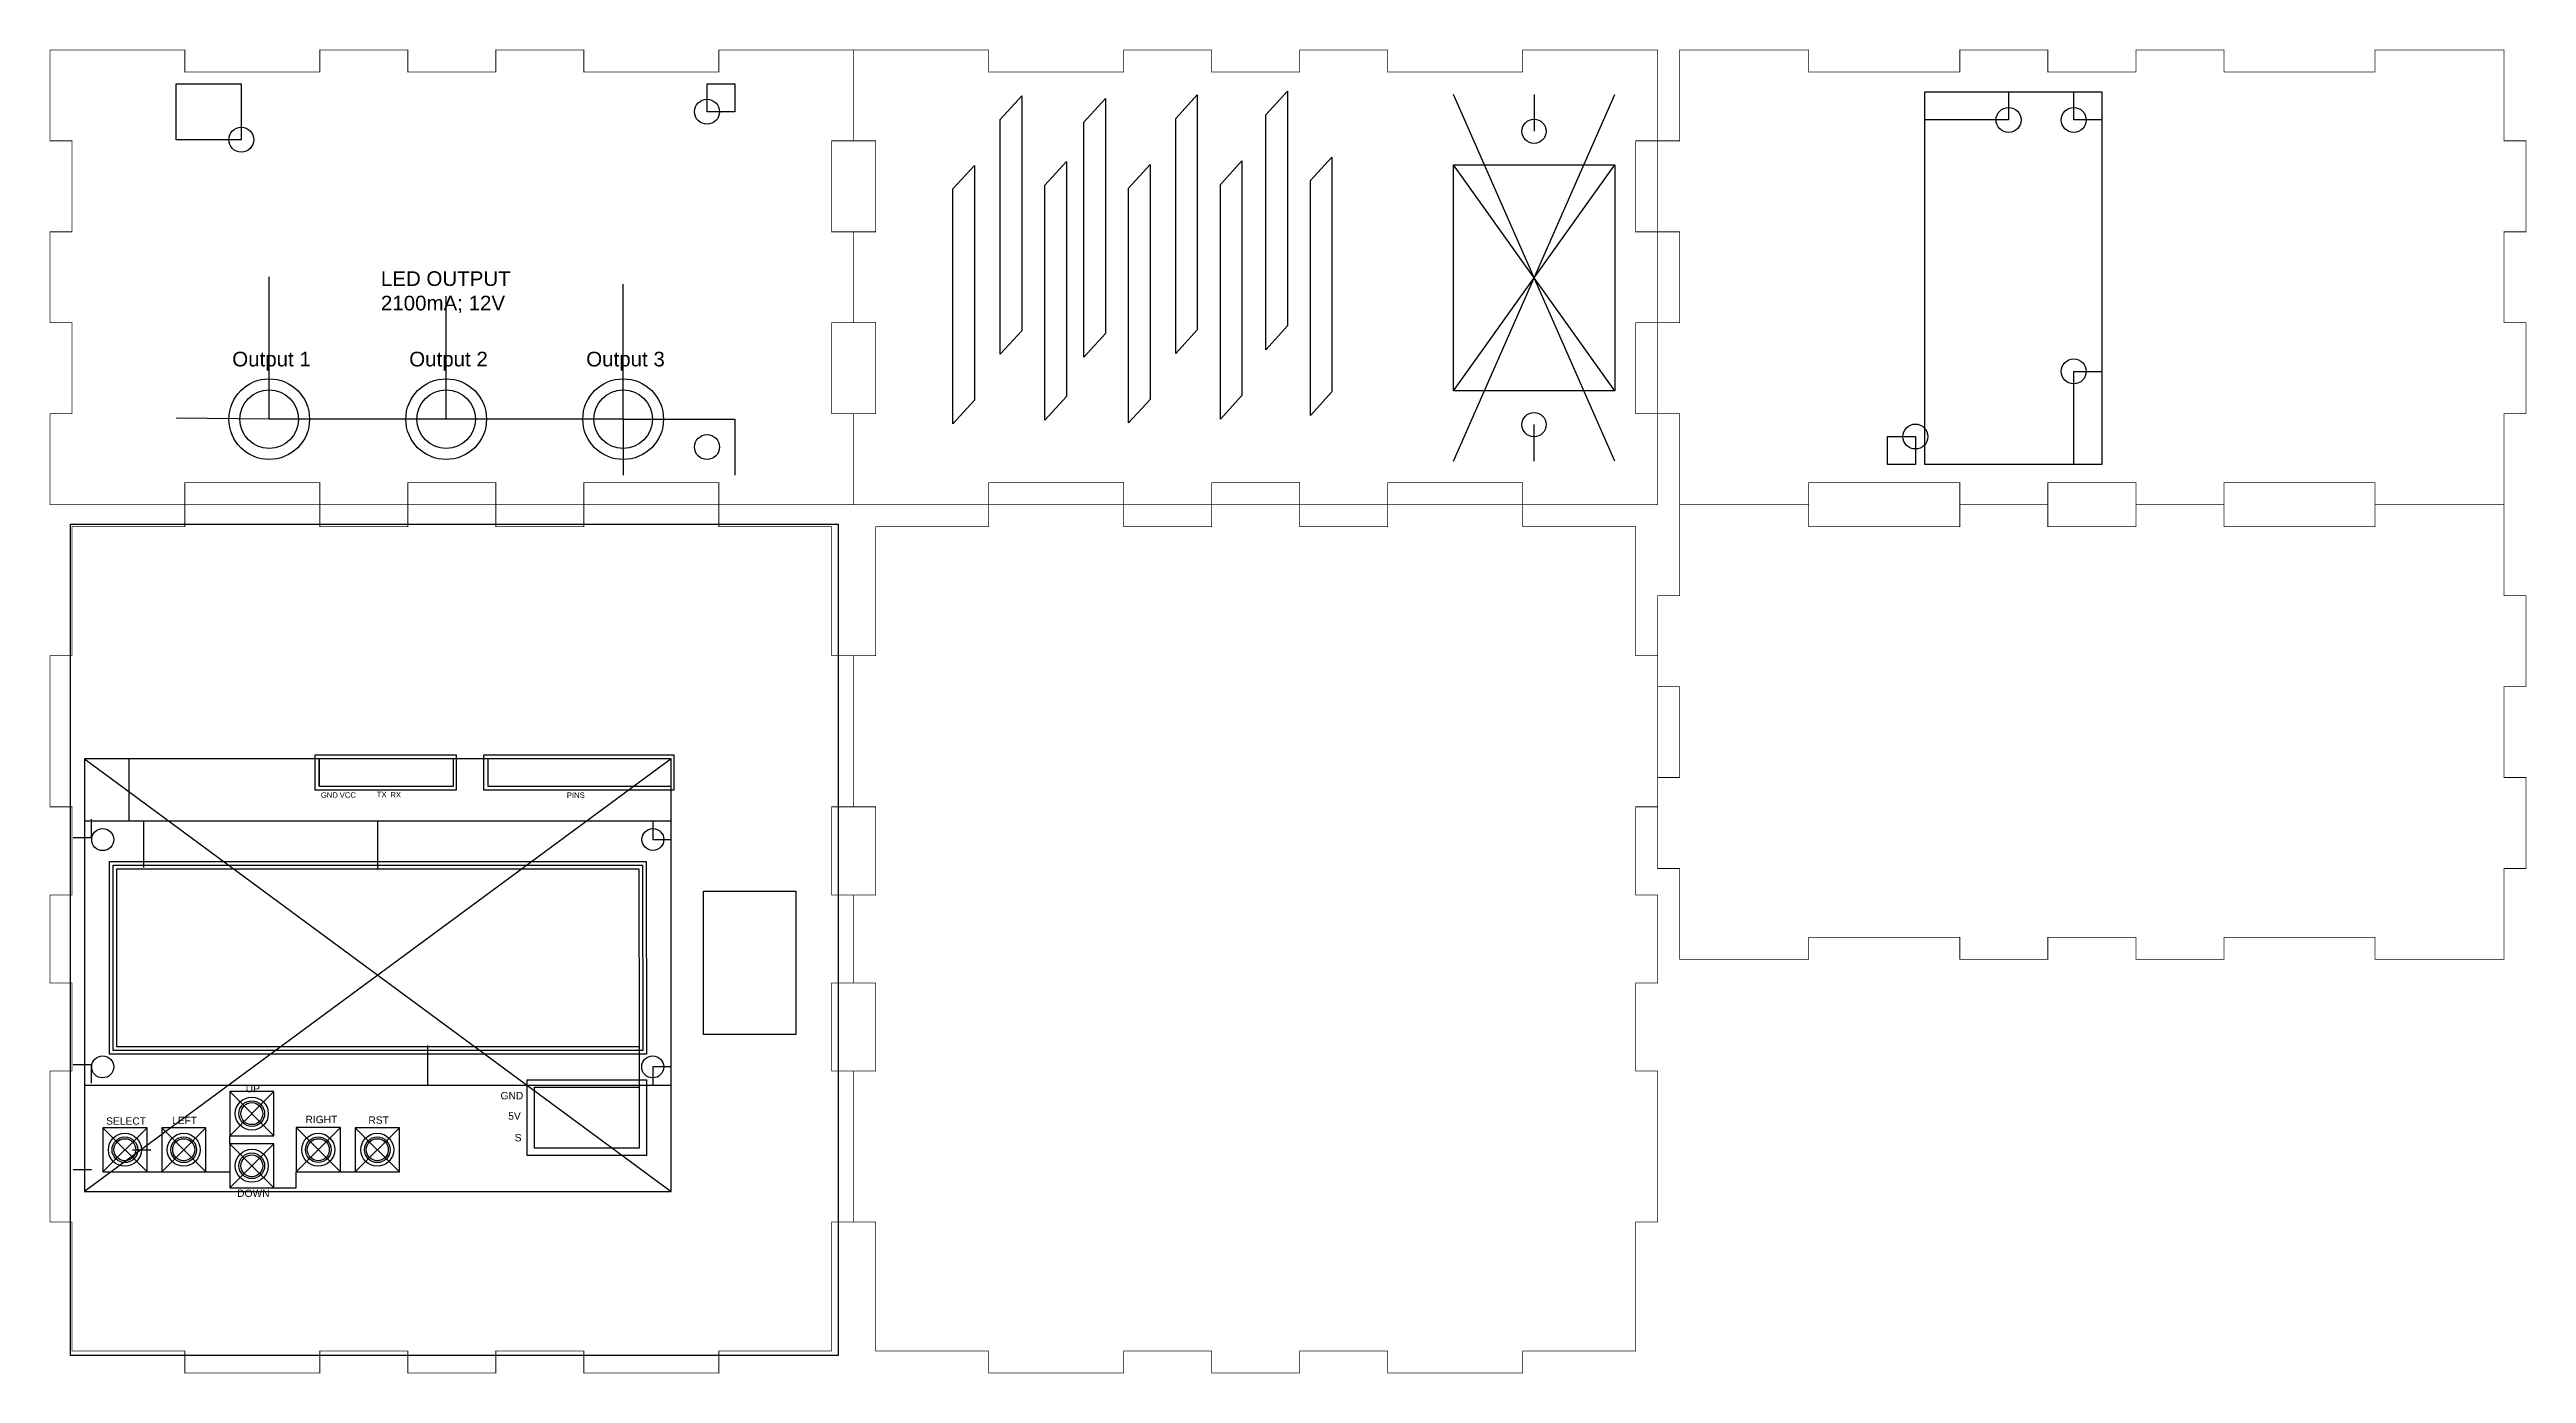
# Model space of a CAD drawing. Header units: inches. Extents: x 0.3 to 34.1, y 0.1 to 18.1.
import ezdxf

# ---------------------------------------------------------------- set-up
doc = ezdxf.new("R2010")
doc.units = ezdxf.units.IN
doc.header["$MEASUREMENT"] = 0
doc.layers.get('0').update_dxf_attribs({"color": 6})
for name, color, linetype in [('Cut', 1, 'Continuous'), ('Engrave', 2, 'Continuous'), ('Silk', 7, 'Continuous')]:
    doc.layers.add(name, color=color, linetype=linetype)
doc.styles.get("Standard").update_dxf_attribs({"font": 'Arial.ttf'})

msp = doc.modelspace()

# ---------------------------------------------------------------- linework, layer by layer
for p, q in [((19.431, 12.513, 6.55), (21.631, 17.513, 6.55)), ((21.631, 12.513, 6.55), (19.431, 17.513, 6.55)), ((20.531, 17.513, 6.55), (20.531, 17.013, 6.55)), ((19.431, 13.473, 6.55), (21.631, 16.553, 6.55)), ((21.631, 13.473, 6.55), (19.431, 16.553, 6.55)), ((3.286, 13.088, 7.026), (2.016, 13.102, 7.026)), ((8.112, 13.088, 7.026), (8.112, 12.326, 7.026)), ((8.112, 13.088, 7.026), (9.636, 13.088, 7.026)), ((9.636, 13.088, 7.026), (9.636, 12.326, 7.026)), ((20.531, 12.513, 6.55), (20.531, 13.013, 6.55))]:
    msp.add_line(p, q)
for points, elevation in [([(2.905, 17.66), (2.905, 16.898), (2.016, 16.898), (2.016, 17.66)], 7.026), ([(9.636, 17.66), (9.636, 17.279), (9.255, 17.279), (9.255, 17.66)], 7.026), ([(28.27, 13.739), (28.27, 12.469), (27.889, 12.469), (27.889, 13.739)], 4.721)]:
    msp.add_lwpolyline(points, close=True, dxfattribs=dict(elevation=elevation))
msp.add_lwpolyline([(0.579, 11.658), (11.043, 11.658), (11.043, 0.323), (0.579, 0.323)], close=True)
at = {"layer": 'Cut', "elevation": 4.482}
for points in [[(0.296, 18.122, 0.01, 0.01, 0), (2.136, 18.122, 0.01, 0.01, 0), (2.136, 17.822, 0.01, 0.01, 0), (3.976, 17.822, 0.01, 0.01, 0), (3.976, 18.122, 0.01, 0.01, 0), (5.176, 18.122, 0.01, 0.01, 0), (5.176, 17.822, 0.01, 0.01, 0), (6.376, 17.822, 0.01, 0.01, 0), (6.376, 18.122, 0.01, 0.01, 0), (7.576, 18.122, 0.01, 0.01, 0), (7.576, 17.822, 0.01, 0.01, 0), (9.416, 17.822, 0.01, 0.01, 0), (9.416, 18.122, 0.01, 0.01, 0), (11.256, 18.122, 0.01, 0.01, 0), (11.256, 16.882, 0.01, 0.01, 0), (10.956, 16.882, 0.01, 0.01, 0), (10.956, 15.642, 0.01, 0.01, 0), (11.256, 15.642, 0.01, 0.01, 0), (11.256, 14.402, 0.01, 0.01, 0), (10.956, 14.402, 0.01, 0.01, 0), (10.956, 13.162, 0.01, 0.01, 0), (11.256, 13.162, 0.01, 0.01, 0), (11.256, 11.922, 0.01, 0.01, 0), (9.416, 11.922, 0.01, 0.01, 0), (9.416, 12.222, 0.01, 0.01, 0), (7.576, 12.222, 0.01, 0.01, 0), (7.576, 11.922, 0.01, 0.01, 0), (6.376, 11.922, 0.01, 0.01, 0), (6.376, 12.222, 0.01, 0.01, 0), (5.176, 12.222, 0.01, 0.01, 0), (5.176, 11.922, 0.01, 0.01, 0), (3.976, 11.922, 0.01, 0.01, 0), (3.976, 12.222, 0.01, 0.01, 0), (2.136, 12.222, 0.01, 0.01, 0), (2.136, 11.922, 0.01, 0.01, 0), (0.296, 11.922, 0.01, 0.01, 0), (0.296, 13.162, 0.01, 0.01, 0), (0.596, 13.162, 0.01, 0.01, 0), (0.596, 14.402, 0.01, 0.01, 0), (0.296, 14.402, 0.01, 0.01, 0), (0.296, 15.642, 0.01, 0.01, 0), (0.596, 15.642, 0.01, 0.01, 0), (0.596, 16.882, 0.01, 0.01, 0), (0.296, 16.882, 0.01, 0.01, 0), (0.296, 18.122, 0.01, 0.01, 0)], [(11.256, 18.122, 0.01, 0.01, 0), (13.096, 18.122, 0.01, 0.01, 0), (13.096, 17.822, 0.01, 0.01, 0), (14.936, 17.822, 0.01, 0.01, 0), (14.936, 18.122, 0.01, 0.01, 0), (16.136, 18.122, 0.01, 0.01, 0), (16.136, 17.822, 0.01, 0.01, 0), (17.336, 17.822, 0.01, 0.01, 0), (17.336, 18.122, 0.01, 0.01, 0), (18.536, 18.122, 0.01, 0.01, 0), (18.536, 17.822, 0.01, 0.01, 0), (20.376, 17.822, 0.01, 0.01, 0), (20.376, 18.122, 0.01, 0.01, 0), (22.216, 18.122, 0.01, 0.01, 0), (22.216, 16.882, 0.01, 0.01, 0), (21.916, 16.882, 0.01, 0.01, 0), (21.916, 15.642, 0.01, 0.01, 0), (22.216, 15.642, 0.01, 0.01, 0), (22.216, 14.402, 0.01, 0.01, 0), (21.916, 14.402, 0.01, 0.01, 0), (21.916, 13.162, 0.01, 0.01, 0), (22.216, 13.162, 0.01, 0.01, 0), (22.216, 11.922, 0.01, 0.01, 0), (20.376, 11.922, 0.01, 0.01, 0), (20.376, 12.222, 0.01, 0.01, 0), (18.536, 12.222, 0.01, 0.01, 0), (18.536, 11.922, 0.01, 0.01, 0), (17.336, 11.922, 0.01, 0.01, 0), (17.336, 12.222, 0.01, 0.01, 0), (16.136, 12.222, 0.01, 0.01, 0), (16.136, 11.922, 0.01, 0.01, 0), (14.936, 11.922, 0.01, 0.01, 0), (14.936, 12.222, 0.01, 0.01, 0), (13.096, 12.222, 0.01, 0.01, 0), (13.096, 11.922, 0.01, 0.01, 0), (11.256, 11.922, 0.01, 0.01, 0), (11.256, 13.162, 0.01, 0.01, 0), (11.556, 13.162, 0.01, 0.01, 0), (11.556, 14.402, 0.01, 0.01, 0), (11.256, 14.402, 0.01, 0.01, 0), (11.256, 15.642, 0.01, 0.01, 0), (11.556, 15.642, 0.01, 0.01, 0), (11.556, 16.882, 0.01, 0.01, 0), (11.256, 16.882, 0.01, 0.01, 0), (11.256, 18.122, 0.01, 0.01, 0)], [(22.516, 18.122, 0.01, 0.01, 0), (24.276, 18.122, 0.01, 0.01, 0), (24.276, 17.822, 0.01, 0.01, 0), (26.336, 17.822, 0.01, 0.01, 0), (26.336, 18.122, 0.01, 0.01, 0), (27.536, 18.122, 0.01, 0.01, 0), (27.536, 17.822, 0.01, 0.01, 0), (28.736, 17.822, 0.01, 0.01, 0), (28.736, 18.122, 0.01, 0.01, 0), (29.936, 18.122, 0.01, 0.01, 0), (29.936, 17.822, 0.01, 0.01, 0), (31.996, 17.822, 0.01, 0.01, 0), (31.996, 18.122, 0.01, 0.01, 0), (33.756, 18.122, 0.01, 0.01, 0), (33.756, 16.882, 0.01, 0.01, 0), (34.056, 16.882, 0.01, 0.01, 0), (34.056, 15.642, 0.01, 0.01, 0), (33.756, 15.642, 0.01, 0.01, 0), (33.756, 14.402, 0.01, 0.01, 0), (34.056, 14.402, 0.01, 0.01, 0), (34.056, 13.162, 0.01, 0.01, 0), (33.756, 13.162, 0.01, 0.01, 0), (33.756, 11.922, 0.01, 0.01, 0), (31.996, 11.922, 0.01, 0.01, 0), (31.996, 12.222, 0.01, 0.01, 0), (29.936, 12.222, 0.01, 0.01, 0), (29.936, 11.922, 0.01, 0.01, 0), (28.736, 11.922, 0.01, 0.01, 0), (28.736, 12.222, 0.01, 0.01, 0), (27.536, 12.222, 0.01, 0.01, 0), (27.536, 11.922, 0.01, 0.01, 0), (26.336, 11.922, 0.01, 0.01, 0), (26.336, 12.222, 0.01, 0.01, 0), (24.276, 12.222, 0.01, 0.01, 0), (24.276, 11.922, 0.01, 0.01, 0), (22.516, 11.922, 0.01, 0.01, 0), (22.516, 13.162, 0.01, 0.01, 0), (22.216, 13.162, 0.01, 0.01, 0), (22.216, 14.402, 0.01, 0.01, 0), (22.516, 14.402, 0.01, 0.01, 0), (22.516, 15.642, 0.01, 0.01, 0), (22.216, 15.642, 0.01, 0.01, 0), (22.216, 16.882, 0.01, 0.01, 0), (22.516, 16.882, 0.01, 0.01, 0), (22.516, 18.122, 0.01, 0.01, 0)], [(0.596, 11.622, 0.01, 0.01, 0), (2.136, 11.622, 0.01, 0.01, 0), (2.136, 11.922, 0.01, 0.01, 0), (3.976, 11.922, 0.01, 0.01, 0), (3.976, 11.622, 0.01, 0.01, 0), (5.176, 11.622, 0.01, 0.01, 0), (5.176, 11.922, 0.01, 0.01, 0), (6.376, 11.922, 0.01, 0.01, 0), (6.376, 11.622, 0.01, 0.01, 0), (7.576, 11.622, 0.01, 0.01, 0), (7.576, 11.922, 0.01, 0.01, 0), (9.416, 11.922, 0.01, 0.01, 0), (9.416, 11.622, 0.01, 0.01, 0), (10.956, 11.622, 0.01, 0.01, 0), (10.956, 9.862, 0.01, 0.01, 0), (11.256, 9.862, 0.01, 0.01, 0), (11.256, 7.802, 0.01, 0.01, 0), (10.956, 7.802, 0.01, 0.01, 0), (10.956, 6.602, 0.01, 0.01, 0), (11.256, 6.602, 0.01, 0.01, 0), (11.256, 5.402, 0.01, 0.01, 0), (10.956, 5.402, 0.01, 0.01, 0), (10.956, 4.202, 0.01, 0.01, 0), (11.256, 4.202, 0.01, 0.01, 0), (11.256, 2.142, 0.01, 0.01, 0), (10.956, 2.142, 0.01, 0.01, 0), (10.956, 0.382, 0.01, 0.01, 0), (9.416, 0.382, 0.01, 0.01, 0), (9.416, 0.082, 0.01, 0.01, 0), (7.576, 0.082, 0.01, 0.01, 0), (7.576, 0.382, 0.01, 0.01, 0), (6.376, 0.382, 0.01, 0.01, 0), (6.376, 0.082, 0.01, 0.01, 0), (5.176, 0.082, 0.01, 0.01, 0), (5.176, 0.382, 0.01, 0.01, 0), (3.976, 0.382, 0.01, 0.01, 0), (3.976, 0.082, 0.01, 0.01, 0), (2.136, 0.082, 0.01, 0.01, 0), (2.136, 0.382, 0.01, 0.01, 0), (0.596, 0.382, 0.01, 0.01, 0), (0.596, 2.142, 0.01, 0.01, 0), (0.296, 2.142, 0.01, 0.01, 0), (0.296, 4.202, 0.01, 0.01, 0), (0.596, 4.202, 0.01, 0.01, 0), (0.596, 5.402, 0.01, 0.01, 0), (0.296, 5.402, 0.01, 0.01, 0), (0.296, 6.602, 0.01, 0.01, 0), (0.596, 6.602, 0.01, 0.01, 0), (0.596, 7.802, 0.01, 0.01, 0), (0.296, 7.802, 0.01, 0.01, 0), (0.296, 9.862, 0.01, 0.01, 0), (0.596, 9.862, 0.01, 0.01, 0), (0.596, 11.622, 0.01, 0.01, 0)], [(11.556, 11.622, 0.01, 0.01, 0), (13.096, 11.622, 0.01, 0.01, 0), (13.096, 11.922, 0.01, 0.01, 0), (14.936, 11.922, 0.01, 0.01, 0), (14.936, 11.622, 0.01, 0.01, 0), (16.136, 11.622, 0.01, 0.01, 0), (16.136, 11.922, 0.01, 0.01, 0), (17.336, 11.922, 0.01, 0.01, 0), (17.336, 11.622, 0.01, 0.01, 0), (18.536, 11.622, 0.01, 0.01, 0), (18.536, 11.922, 0.01, 0.01, 0), (20.376, 11.922, 0.01, 0.01, 0), (20.376, 11.622, 0.01, 0.01, 0), (21.916, 11.622, 0.01, 0.01, 0), (21.916, 9.862, 0.01, 0.01, 0), (22.216, 9.862, 0.01, 0.01, 0), (22.216, 7.802, 0.01, 0.01, 0), (21.916, 7.802, 0.01, 0.01, 0), (21.916, 6.602, 0.01, 0.01, 0), (22.216, 6.602, 0.01, 0.01, 0), (22.216, 5.402, 0.01, 0.01, 0), (21.916, 5.402, 0.01, 0.01, 0), (21.916, 4.202, 0.01, 0.01, 0), (22.216, 4.202, 0.01, 0.01, 0), (22.216, 2.142, 0.01, 0.01, 0), (21.916, 2.142, 0.01, 0.01, 0), (21.916, 0.382, 0.01, 0.01, 0), (20.376, 0.382, 0.01, 0.01, 0), (20.376, 0.082, 0.01, 0.01, 0), (18.536, 0.082, 0.01, 0.01, 0), (18.536, 0.382, 0.01, 0.01, 0), (17.336, 0.382, 0.01, 0.01, 0), (17.336, 0.082, 0.01, 0.01, 0), (16.136, 0.082, 0.01, 0.01, 0), (16.136, 0.382, 0.01, 0.01, 0), (14.936, 0.382, 0.01, 0.01, 0), (14.936, 0.082, 0.01, 0.01, 0), (13.096, 0.082, 0.01, 0.01, 0), (13.096, 0.382, 0.01, 0.01, 0), (11.556, 0.382, 0.01, 0.01, 0), (11.556, 2.142, 0.01, 0.01, 0), (11.256, 2.142, 0.01, 0.01, 0), (11.256, 4.202, 0.01, 0.01, 0), (11.556, 4.202, 0.01, 0.01, 0), (11.556, 5.402, 0.01, 0.01, 0), (11.256, 5.402, 0.01, 0.01, 0), (11.256, 6.602, 0.01, 0.01, 0), (11.556, 6.602, 0.01, 0.01, 0), (11.556, 7.802, 0.01, 0.01, 0), (11.256, 7.802, 0.01, 0.01, 0), (11.256, 9.862, 0.01, 0.01, 0), (11.556, 9.862, 0.01, 0.01, 0), (11.556, 11.622, 0.01, 0.01, 0)], [(22.516, 11.922, 0.01, 0.01, 0), (24.276, 11.922, 0.01, 0.01, 0), (24.276, 11.622, 0.01, 0.01, 0), (26.336, 11.622, 0.01, 0.01, 0), (26.336, 11.922, 0.01, 0.01, 0), (27.536, 11.922, 0.01, 0.01, 0), (27.536, 11.622, 0.01, 0.01, 0), (28.736, 11.622, 0.01, 0.01, 0), (28.736, 11.922, 0.01, 0.01, 0), (29.936, 11.922, 0.01, 0.01, 0), (29.936, 11.622, 0.01, 0.01, 0), (31.996, 11.622, 0.01, 0.01, 0), (31.996, 11.922, 0.01, 0.01, 0), (33.756, 11.922, 0.01, 0.01, 0), (33.756, 10.682, 0.01, 0.01, 0), (34.056, 10.682, 0.01, 0.01, 0), (34.056, 9.442, 0.01, 0.01, 0), (33.756, 9.442, 0.01, 0.01, 0), (33.756, 8.202, 0.01, 0.01, 0), (34.056, 8.202, 0.01, 0.01, 0), (34.056, 6.962, 0.01, 0.01, 0), (33.756, 6.962, 0.01, 0.01, 0), (33.756, 5.722, 0.01, 0.01, 0), (31.996, 5.722, 0.01, 0.01, 0), (31.996, 6.022, 0.01, 0.01, 0), (29.936, 6.022, 0.01, 0.01, 0), (29.936, 5.722, 0.01, 0.01, 0), (28.736, 5.722, 0.01, 0.01, 0), (28.736, 6.022, 0.01, 0.01, 0), (27.536, 6.022, 0.01, 0.01, 0), (27.536, 5.722, 0.01, 0.01, 0), (26.336, 5.722, 0.01, 0.01, 0), (26.336, 6.022, 0.01, 0.01, 0), (24.276, 6.022, 0.01, 0.01, 0), (24.276, 5.722, 0.01, 0.01, 0), (22.516, 5.722, 0.01, 0.01, 0), (22.516, 6.962, 0.01, 0.01, 0), (22.216, 6.962, 0.01, 0.01, 0), (22.216, 8.202, 0.01, 0.01, 0), (22.516, 8.202, 0.01, 0.01, 0), (22.516, 9.442, 0.01, 0.01, 0), (22.216, 9.442, 0.01, 0.01, 0), (22.216, 10.682, 0.01, 0.01, 0), (22.516, 10.682, 0.01, 0.01, 0), (22.516, 11.922, 0.01, 0.01, 0)]]:
    msp.add_lwpolyline(points, format="xyseb", close=True, dxfattribs=at)
at = {"layer": 'Cut'}
for points, elevation in [([(16.874, 17.238), (17.168, 17.561), (17.168, 14.358), (16.874, 14.035)], 4.482), ([(13.253, 17.175), (13.548, 17.497), (13.548, 14.294), (13.253, 13.972)], 4.482), ([(14.393, 17.137), (14.687, 17.46), (14.687, 14.256), (14.393, 13.934)], 4.482), ([(15.646, 17.188), (15.94, 17.51), (15.94, 14.307), (15.646, 13.985)], 4.482), ([(12.608, 16.226), (12.902, 16.548), (12.902, 13.345), (12.608, 13.023)], 4.482), ([(13.861, 16.277), (14.155, 16.599), (14.155, 13.396), (13.861, 13.074)], 4.482), ([(15, 16.239), (15.295, 16.561), (15.295, 13.358), (15, 13.036)], 4.482), ([(16.254, 16.289), (16.548, 16.612), (16.548, 13.409), (16.254, 13.086)], 4.482), ([(17.482, 16.34), (17.776, 16.662), (17.776, 13.459), (17.482, 13.137)], 4.482), ([(19.431, 13.473), (19.431, 16.553), (21.631, 16.553), (21.631, 13.473)], 6.55), ([(3.909, 8.036), (5.839, 8.036), (5.839, 8.507), (3.909, 8.507)], 4.482), ([(6.209, 8.036), (8.809, 8.036), (8.809, 8.507), (6.209, 8.507)], 4.482), ([(1.157, 7.007), (8.377, 7.007), (8.378, 4.479), (1.158, 4.479)], 4.482), ([(9.207, 6.651), (10.467, 6.651), (10.467, 4.698), (9.207, 4.698)], 4.482), ([(6.805, 4.079), (8.428, 4.079), (8.428, 3.049), (6.805, 3.049)], 4.482)]:
    msp.add_lwpolyline(points, close=True, dxfattribs=dict(at, elevation=elevation))
for centre, radius in [((9.255, 17.279, 7.026), 0.17), ((27, 17.168, 4.721), 0.17), ((27.889, 17.168, 4.721), 0.17), ((2.905, 16.898, 7.026), 0.17), ((20.531, 17.013, 6.55), 0.165), ((27.889, 13.739, 4.721), 0.17), ((3.286, 13.088, 7.026), 0.4), ((5.699, 13.088, 7.026), 0.4), ((8.112, 13.088, 7.026), 0.4), ((20.531, 13.013, 6.55), 0.165), ((9.255, 12.707, 7.026), 0.17), ((25.73, 12.851, 4.721), 0.17), ((1.017, 7.356, 4.482), 0.15), ((8.517, 7.357, 4.482), 0.15), ((1.017, 4.257, 4.482), 0.15), ((8.515, 4.257, 4.482), 0.15), ((3.049, 3.62, 4.482), 0.225), ((1.318, 3.127, 4.482), 0.225), ((2.121, 3.127, 4.482), 0.225), ((3.049, 2.908, 4.482), 0.225), ((3.955, 3.128, 4.482), 0.225), ((4.76, 3.127, 4.482), 0.225)]:
    msp.add_circle(centre, radius, dxfattribs=at)
at = {"layer": 'Silk'}
for p, q in [((3.286, 13.088, 7.026), (3.286, 15.028, 7.026)), ((8.112, 13.088, 7.026), (8.112, 14.93, 7.026)), ((5.699, 13.088, 7.026), (5.699, 14.766, 7.026)), ((5.699, 13.088, 7.026), (3.286, 13.088, 7.026)), ((8.112, 13.088, 7.026), (5.699, 13.088, 7.026)), ((0.767, 8.457, 4.482), (8.767, 2.557, 4.482)), ((8.767, 8.457, 4.482), (0.767, 2.557, 4.482)), ((1.372, 8.457, 4.482), (1.372, 7.607, 4.482)), ((3.967, 8.086, 4.482), (3.967, 8.457, 4.482)), ((5.797, 8.086, 4.482), (5.797, 8.457, 4.482)), ((6.267, 8.456, 4.482), (6.267, 8.086, 4.482)), ((3.967, 8.086, 4.482), (5.797, 8.086, 4.482)), ((6.267, 8.086, 4.482), (8.767, 8.086, 4.482)), ((0.863, 7.386, 5.417), (0.863, 7.636, 5.417)), ((1.571, 7.607, 4.482), (1.571, 6.977, 4.482)), ((4.767, 6.957, 4.482), (4.767, 7.607, 4.482)), ((8.517, 7.607, 4.482), (8.517, 7.357, 4.482)), ((0.613, 7.386, 5.417), (0.863, 7.386, 5.417)), ((8.517, 7.357, 4.482), (8.767, 7.357, 4.482)), ((5.447, 4.007, 4.482), (5.447, 4.547, 4.482)), ((8.328, 4.529, 4.482), (8.328, 3.979, 4.482)), ((0.863, 4.287, 5.417), (0.613, 4.287, 5.417)), ((0.863, 4.037, 5.417), (0.863, 4.287, 5.417)), ((8.765, 4.257, 4.482), (8.515, 4.257, 4.482)), ((8.515, 4.257, 4.482), (8.515, 4.007, 4.482)), ((2.748, 3.921, 4.482), (3.351, 3.318, 4.482)), ((3.351, 3.921, 4.482), (2.748, 3.318, 4.482)), ((1.017, 3.428, 4.482), (1.62, 2.825, 4.482)), ((1.62, 3.428, 4.482), (1.017, 2.825, 4.482)), ((1.82, 3.428, 4.482), (2.423, 2.825, 4.482)), ((2.423, 3.428, 4.482), (1.82, 2.825, 4.482)), ((3.654, 3.429, 4.482), (4.257, 2.826, 4.482)), ((4.257, 3.429, 4.482), (3.654, 2.826, 4.482)), ((4.458, 3.428, 4.482), (5.061, 2.825, 4.482)), ((5.061, 3.428, 4.482), (4.458, 2.825, 4.482)), ((1.674, 3.123, 5.417), (1.424, 3.123, 5.417)), ((2.748, 3.209, 4.482), (2.748, 3.318, 4.482)), ((2.748, 3.209, 4.482), (3.351, 2.606, 4.482)), ((3.351, 3.209, 4.482), (2.748, 2.606, 4.482)), ((0.863, 2.855, 5.417), (0.613, 2.855, 5.417)), ((1.62, 2.825, 4.482), (1.82, 2.825, 4.482)), ((2.423, 2.825, 4.482), (2.748, 2.826, 4.482)), ((2.748, 2.826, 4.482), (2.748, 2.606, 4.482)), ((3.654, 2.606, 4.482), (3.654, 2.826, 4.482)), ((4.258, 2.825, 4.482), (4.458, 2.825, 4.482)), ((3.351, 2.606, 4.482), (3.654, 2.606, 4.482))]:
    msp.add_line(p, q, dxfattribs=at)
for points, elevation in [([(28.27, 17.549), (28.27, 12.469), (25.857, 12.469), (25.857, 17.549)], 4.721), ([(27, 17.549), (27, 17.168), (25.857, 17.168), (25.857, 17.549)], 4.721), ([(28.27, 17.549), (28.27, 17.168), (27.889, 17.168), (27.889, 17.549)], 4.721), ([(25.349, 12.47), (25.349, 12.851), (25.73, 12.851), (25.73, 12.47)], 4.721), ([(0.767, 2.557), (8.767, 2.557), (8.767, 8.457), (0.767, 8.457)], 4.482), ([(3.967, 8.086), (5.797, 8.086), (5.797, 8.457), (3.967, 8.457)], 4.482), ([(6.267, 8.086), (8.767, 8.086), (8.767, 8.457), (6.267, 8.457)], 4.482), ([(0.767, 4.007), (8.767, 4.007), (8.767, 7.607), (0.767, 7.607)], 4.482), ([(1.107, 7.057), (8.427, 7.057), (8.428, 4.429), (1.108, 4.429)], 4.482), ([(1.207, 6.957), (8.327, 6.957), (8.328, 4.529), (1.208, 4.529)], 4.482), ([(2.748, 3.318), (3.351, 3.318), (3.351, 3.921), (2.748, 3.921)], 4.482), ([(6.905, 3.979), (8.328, 3.979), (8.328, 3.149), (6.905, 3.149)], 4.482), ([(1.017, 2.825), (1.62, 2.825), (1.62, 3.428), (1.017, 3.428)], 4.482), ([(1.82, 2.825), (2.423, 2.825), (2.423, 3.428), (1.82, 3.428)], 4.482), ([(3.654, 2.826), (4.257, 2.826), (4.257, 3.429), (3.654, 3.429)], 4.482), ([(4.458, 2.825), (5.061, 2.825), (5.061, 3.428), (4.458, 3.428)], 4.482), ([(2.748, 2.606), (3.351, 2.606), (3.351, 3.209), (2.748, 3.209)], 4.482)]:
    msp.add_lwpolyline(points, close=True, dxfattribs=dict(at, elevation=elevation))
for centre, radius in [((3.286, 13.088, 7.026), 0.55), ((5.699, 13.088, 7.026), 0.55), ((8.112, 13.088, 7.026), 0.55), ((3.049, 3.62, 4.482), 0.175), ((3.049, 3.62, 4.482), 0.15), ((1.318, 3.127, 4.482), 0.175), ((1.318, 3.127, 4.482), 0.15), ((2.121, 3.127, 4.482), 0.175), ((2.121, 3.127, 4.482), 0.15), ((3.049, 2.908, 4.482), 0.175), ((3.049, 2.908, 4.482), 0.15), ((3.955, 3.128, 4.482), 0.175), ((3.955, 3.128, 4.482), 0.15), ((4.76, 3.127, 4.482), 0.175), ((4.76, 3.127, 4.482), 0.15)]:
    msp.add_circle(centre, radius, dxfattribs=at)

# ---------------------------------------------------------------- texts
at = {"layer": 'Engrave', "attachment_point": 1}
for s, width, heights, insert, char_height in [('LED OUTPUT\\P2100mA; 12V', 2.74499, [0], (4.809, 15.104, 7.026), 0.2), ('Output 1', 1.48632, [0.519], (2.782, 14.007, 7.026), 0.2), ('Output 2', 1.48632, [0.519], (5.195, 14.007, 7.026), 0.2), ('Output 3', 1.48632, [0.519], (7.608, 14.007, 7.026), 0.2), ('GND', 0.68698, [0], (3.99, 8.001, 4.482), 0.075), ('VCC', 0.68698, [0], (4.247, 8.001, 4.482), 0.075), ('TX', 0.68698, [0], (4.753, 8.007, 4.482), 0.075), ('RX', 0.68698, [0], (4.938, 8.005, 4.482), 0.075), ('PINS', 0.68698, [0], (7.344, 7.999, 4.482), 0.075), ('UP', 0.68698, [0], (2.966, 4.01, 4.482), 0.1), ('GND', 0.68698, [0], (6.44, 3.915, 4.482), 0.1), ('SELECT', 0.66153, [0.203], (1.063, 3.569, 4.482), 0.1), ('LEFT', 0.68698, [0], (1.961, 3.576, 4.482), 0.1), ('RIGHT', 0.68698, [0], (3.78, 3.59, 4.482), 0.1), ('RST', 0.68698, [0], (4.638, 3.582, 4.482), 0.1), ('5V', 0.68698, [0], (6.545, 3.637, 4.482), 0.1), ('S', 0.68698, [0], (6.633, 3.342, 4.482), 0.1), ('DOWN', 0.68698, [0], (2.849, 2.584, 4.482), 0.1)]:
    msp.add_mtext_dynamic_manual_height_columns(s, width=width, gutter_width=1, heights=heights, dxfattribs=dict(at, insert=insert, char_height=char_height))

doc.saveas('drawing.dxf')
